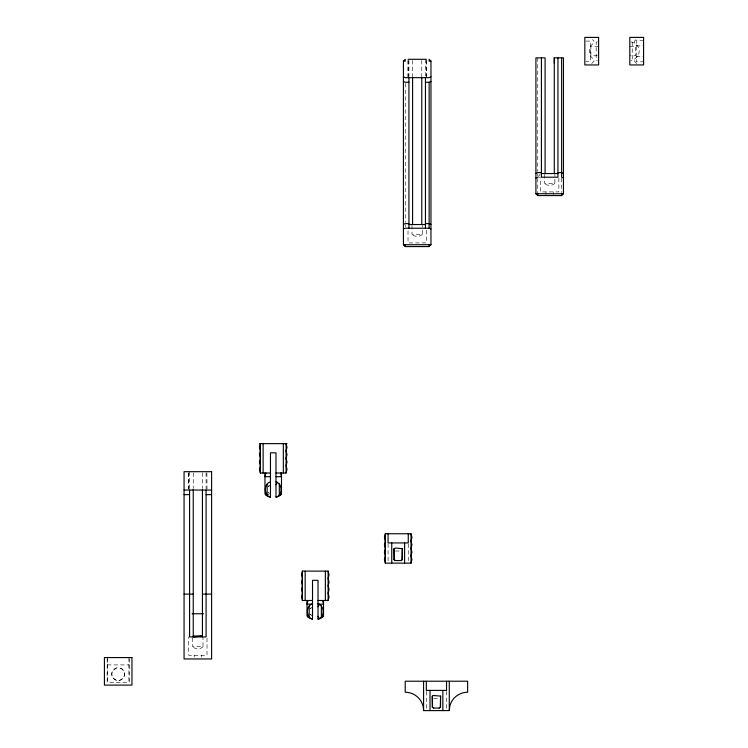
<?xml version="1.0" encoding="UTF-8"?>
<svg xmlns="http://www.w3.org/2000/svg" width="748" height="748" viewBox="0 0 748 748"><rect width="100%" height="100%" fill="white"/><g stroke="black" fill="none" stroke-linecap="round" stroke-linejoin="round"><path stroke-width="0.56" stroke-dasharray="3.74 2.81" d="M269.327 485.648L268.457 486.789A5.507 5.507 0 0 1 269.327 485.648L267.382 483.694M538.364 176.444L540.196 174.153M591.715 63.468L593.921 61.271L593.921 59.279A9.359 9.359 0 0 1 590.499 55.857L589.237 51.173L590.499 46.488A9.359 9.359 0 0 1 593.921 43.057L593.921 41.075L592.453 39.607M635.968 39.607L634.5 41.075L634.5 43.057L637.922 46.488A9.359 9.359 0 0 1 637.922 55.857L634.5 59.279L631.041 60.457M268.036 494.737L269.327 493.437L268.457 492.296A5.507 5.507 0 0 0 269.327 493.437M116.52 667.88L112.621 670.881A6.61 6.508 0 0 0 112.621 677.305L114.968 679.652A6.349 6.246 0 0 0 121.4 679.652L123.747 677.305A6.61 6.508 0 0 0 123.747 670.881L121.4 668.525L116.52 667.88A6.423 6.423 0 0 0 112.92 677.772A6.423 6.423 0 0 0 123.448 677.772A6.423 6.423 0 0 0 119.848 667.88M597.381 41.888L596.184 42.122L596.184 60.214L597.381 60.457M643.589 40.57L636.239 40.57L636.239 61.766L643.589 61.766M585.936 41.075L590.34 41.075L590.34 61.271L585.936 61.271M636.239 45.338L637.128 45.338M636.239 45.871L643.589 45.871M598.606 46.582L590.892 46.582L590.892 55.763L598.606 55.763M629.816 46.582L635.697 46.582L635.697 55.763L629.816 55.763M636.239 56.474L643.589 56.474M636.239 56.998L637.128 56.998M538.663 177.211L540.505 177.211M544.488 174.462L544.488 183.325L554.876 183.325L554.876 174.462M411.998 225.457L411.998 234.32L422.386 234.32L422.386 225.457M395.421 551.014L400.928 551.014M192.638 637.848L192.638 646.711L203.026 646.711L203.026 637.848M107.403 664.907L128.955 664.907M433.672 698.482L438.085 698.482M631.041 41.888L634.5 43.057M636.707 63.468L634.5 61.271L634.5 59.279M632.238 42.122L632.238 60.214M561.617 178.314L561.617 192.638M558.859 178.127L558.859 191.899L540.505 191.899L540.505 178.127M553.352 191.899L553.352 194.658M546.012 191.899L546.012 194.658M537.747 57.867L537.747 171.46M537.747 173.77L537.747 176.07M537.747 178.314L537.747 193.741M446.528 691.395L446.528 709.469M426.369 60.457L426.369 76.754M426.369 230.281L426.369 242.904L408.015 242.904L408.015 230.281M426.332 691.395L426.332 709.469M426.248 60.448L426.248 76.511M425.453 59.298L425.453 76.511M421.779 60.448L421.779 76.754M412.597 60.457L412.597 76.754M408.932 60.448L408.932 76.511M408.268 543.927L408.268 562M408.127 60.457L408.127 76.754M408.015 60.457L408.015 76.754M405.257 83.421L405.257 222.455M405.257 224.774L405.257 227.065M388.072 543.927L388.072 562M206.897 472.839L207.018 489.155M207.018 638.081L207.018 655.295L188.655 655.295L188.655 636.931M206.093 472.839L206.093 488.902M202.428 472.839L202.428 488.005M201.511 655.295L201.511 657.127M194.162 655.295L194.162 657.127M193.246 472.848L193.246 488.005M189.571 471.689L189.571 488.902M188.777 472.848L188.777 489.145M188.655 472.848L188.655 489.155M129.198 658.689L129.198 682.354L107.17 682.354L107.17 657.567M128.955 657.567L128.955 682.354M107.403 657.567L107.403 682.354M203.026 646.711A7.34 7.34 0 0 1 192.638 646.711M422.386 234.32A7.34 7.34 0 0 1 411.998 234.32M554.876 183.325A7.34 7.34 0 0 1 544.488 183.325M311.374 607.61L310.495 608.75A5.507 5.507 0 0 1 311.374 607.61M311.374 615.408L310.495 614.267A5.507 5.507 0 0 0 311.374 615.408"/><path stroke-width="1.12" d="M554.277 63.374L554.277 57.867L563.45 57.867L563.45 193.741L561.617 195.574L537.747 195.574L535.914 193.741L535.914 57.867L545.096 57.867L545.096 173.545M402.302 548.63L402.069 559.682L400.928 560.561L395.421 560.561L394.046 559.682L394.046 548.63L395.421 548.06L402.302 548.63L402.302 559.682L400.928 560.561M440.563 696.098L440.329 707.15L439.188 708.029L433.672 708.029L432.297 707.15L432.297 696.098L433.672 695.528L440.563 696.098L440.563 707.15L439.188 708.029M449.286 710.32L449.885 705.813A18.363 18.363 0 0 1 467.64 692.237L467.64 681.222L405.22 681.222L405.22 692.237A18.363 18.363 0 0 1 423.574 710.6L449.286 710.6L449.286 681.222M286.082 473.017L286.998 469.342L286.082 465.667L286.998 462.002L286.082 458.328L286.998 454.653L286.082 450.979L286.998 447.313L286.082 443.639L286.082 473.017L275.984 473.017M318.022 600.494L328.12 600.494L329.036 596.82L328.12 593.145L329.036 589.48L328.12 585.806L329.036 582.131L328.12 578.456L329.036 574.791L328.12 571.117L302.416 571.117L301.5 574.791L302.416 578.456L301.5 582.131L302.416 585.806L301.5 589.48L302.416 593.145L301.5 596.82L302.416 600.494L312.514 600.494M385.323 533.754L384.407 537.429L385.323 541.103L384.407 544.768L385.323 548.443L384.407 552.118L385.323 555.792L384.407 559.457L385.323 563.132L411.026 563.132L411.942 559.457L411.026 555.792L411.942 552.118L411.026 548.443L411.942 544.768L411.026 541.103L411.942 537.429L411.026 533.754L385.323 533.754L385.323 563.132M265.877 473.017L264.96 476.691L270.467 476.691M307.924 600.494L307.007 604.16L312.514 604.16M275.984 484.769L277.358 482.385L275.984 481.815M318.022 606.74L319.396 604.356L318.022 603.786M280.519 494.998L281.491 493.755L281.491 473.017M322.566 616.969L323.529 615.726L323.529 600.494M403.424 61.13L405.257 59.298L405.257 61.13L403.424 61.13L403.424 244.736L405.257 246.578L429.128 246.578L430.96 244.736L430.96 61.13L429.128 59.298L429.128 61.13L430.96 61.13M312.514 603.786C305.698 605.646 305.698 617.371 312.514 619.232L312.514 580.298L318.022 580.298L318.022 619.232C324.314 617.521 324.828 607.339 319.396 604.356M430.96 76.894L429.128 77.661L405.257 77.661L403.424 76.894M425.453 82.252L429.128 82.252L430.96 81.485M403.424 224.381L405.257 223.624L408.932 223.624M535.914 173.386L537.747 172.62L541.421 172.62M403.424 228.972L405.257 228.215L429.128 228.215L430.96 228.972M535.914 177.977L537.747 177.211M270.467 481.815C263.661 483.675 263.661 495.4 270.467 497.261L270.467 452.821L275.984 452.821L275.984 497.261C282.267 495.55 282.791 485.368 277.358 482.385M408.015 59.298L426.369 59.298M408.932 82.252L405.257 82.252L403.424 81.485M557.943 172.62L561.617 172.62L563.45 173.386M541.421 173.545L557.943 173.545M535.914 193.741L563.45 193.741M425.453 223.624L429.128 223.624L430.96 224.381M408.932 224.54L425.453 224.54M403.424 244.736L430.96 244.736M259.453 443.639L286.998 443.639M260.369 473.017L260.369 443.639L259.453 447.313L260.369 450.979L259.453 454.653L260.369 458.328L259.453 462.002L260.369 465.667L259.453 469.342L260.369 473.017L270.467 473.017M275.984 476.691L281.491 476.691L280.575 473.017M184.064 490.052L211.609 490.052M184.064 494.634L189.571 494.634M206.093 494.634L211.609 494.634M394.046 559.682L395.421 560.561M184.064 594.108L193.246 594.108M202.428 594.108L211.609 594.108M318.022 604.16L323.529 604.16L322.612 600.494M192.096 613.753L203.568 613.753M193.246 636.015L202.428 636.015L193.246 636.931L193.246 489.145M432.297 707.15L433.672 708.029M563.45 177.977L561.617 177.211L561.617 57.867M264.96 473.017L264.96 493.755L265.923 494.998M307.007 600.494L307.007 615.726L307.97 616.969M318.022 616.277L319.396 618.661M432.297 696.098L432.531 707.15M394.046 548.63L394.28 559.682M561.617 193.741L561.617 195.574M557.943 57.867L557.943 177.211L541.421 177.211L541.421 57.867M554.277 57.867L554.277 173.545M537.747 193.741L537.747 195.574M446.528 681.222L446.528 690.404L426.332 690.404L426.332 681.222M442.853 690.404L442.853 710.6M430.007 690.404L430.007 710.6M429.128 82.252L429.128 228.215M429.128 244.736L429.128 246.578M425.453 77.661L425.453 228.215M423.574 681.222L423.574 710.6M421.779 77.661L421.779 224.54M412.597 77.914L412.597 224.54M411.026 533.754L411.026 563.132M408.932 77.661L408.932 228.215M408.268 533.754L408.268 542.936L388.072 542.936L388.072 533.754M405.257 244.736L405.257 246.578M404.603 542.936L404.603 563.132M391.746 542.936L391.746 563.132M328.12 571.117L328.12 600.494M325.361 571.117L325.361 600.494M321.369 606.002L321.369 617.016M309.167 606.002L309.167 617.016M305.165 571.117L305.165 600.494M302.416 571.117L302.416 600.494M283.324 443.639L283.324 473.017M279.322 484.031L279.322 495.045M267.13 484.031L267.13 495.045M263.128 443.639L263.128 473.017M206.093 490.052L206.093 636.931L189.571 636.931L189.571 490.052M202.428 489.145L202.428 636.931M270.467 496.887A6.423 6.423 0 0 1 265.372 494.372M281.08 494.372A6.423 6.423 0 0 1 275.984 496.887M312.514 618.848A6.423 6.423 0 0 1 307.419 616.343M323.117 616.343A6.423 6.423 0 0 1 318.022 618.848M598.606 37.4L584.833 37.4L584.833 64.945L598.606 64.945L598.606 37.4M643.589 37.4L629.816 37.4L629.816 64.945L643.589 64.945L643.589 37.4M211.609 471.689L184.064 471.689L184.064 658.96L211.609 658.96L211.609 471.689M131.957 657.567L104.411 657.567L104.411 685.103L131.957 685.103L131.957 657.567"/></g></svg>
